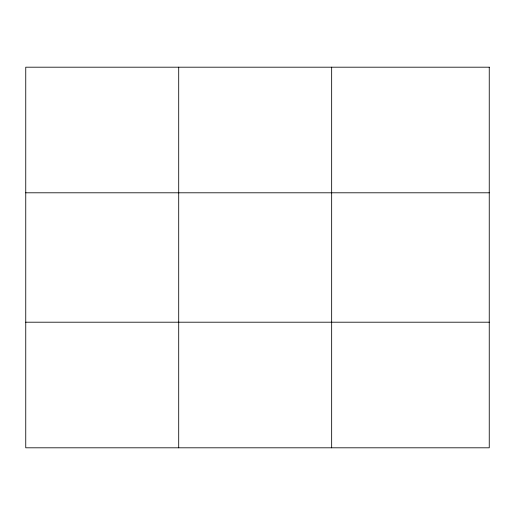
<?xml version="1.0" encoding="UTF-8"?>
<svg xmlns="http://www.w3.org/2000/svg" width="515" height="515" viewBox="0 0 515 515"><rect width="100%" height="100%" fill="white"/><g stroke="black" fill="none" stroke-linecap="round" stroke-linejoin="round"><path stroke-width="0.77" d="M178.705 67.195L178.705 447.805M331.66 67.195L331.66 447.805M25.75 192.797L489.25 192.797M25.75 322.203L489.25 322.203M489.25 67.195L489.25 447.805L25.75 447.805L25.75 67.195L489.25 67.195"/></g></svg>
